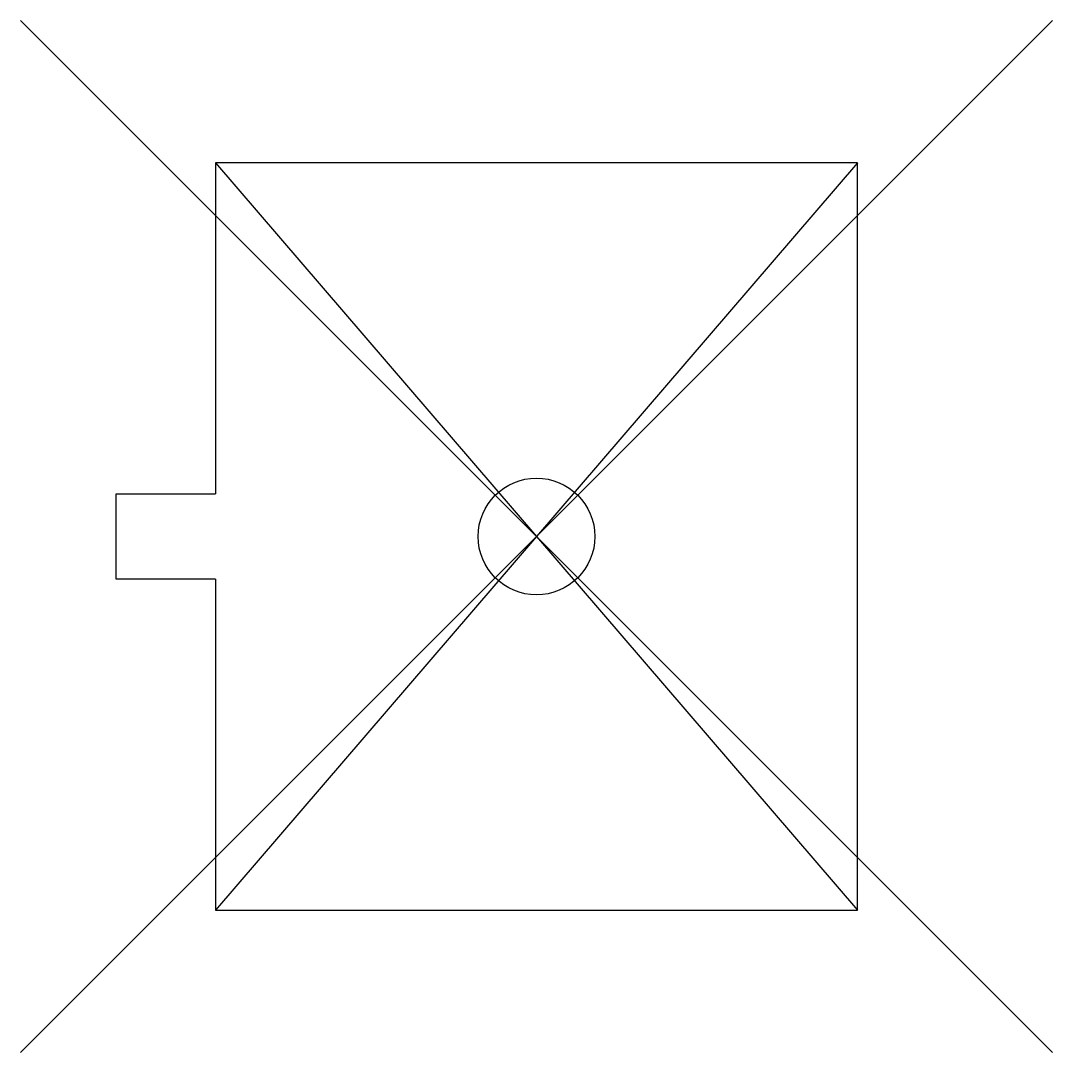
# Model space of a CAD drawing. Header units: metres. Extents: x 0.39 to 2.16, y -0.88 to 0.88.
import ezdxf

# ---------------------------------------------------------------- set-up
doc = ezdxf.new("R2010")
doc.units = ezdxf.units.M
doc.header["$MEASUREMENT"] = 0

msp = doc.modelspace()

# ---------------------------------------------------------------- linework, layer by layer
for p, q in [((0.3936, -0.8839), (2.1614, 0.8839)), ((2.1614, -0.8839), (0.3936, 0.8839)), ((1.8275, 0.64), (0.7275, 0.64)), ((0.7275, 0.64), (0.7275, 0.073)), ((0.7275, 0.64), (1.8275, -0.64)), ((1.8275, 0.64), (0.7275, -0.64)), ((1.8275, -0.64), (1.8275, 0.64)), ((0.5575, -0.073), (0.5575, 0.073)), ((0.5575, 0.073), (0.7275, 0.073)), ((0.7275, -0.073), (0.5575, -0.073)), ((0.7275, -0.073), (0.7275, -0.64)), ((0.7275, -0.64), (1.8275, -0.64))]:
    msp.add_line(p, q)
msp.add_circle((1.2775, 0), 0.1)

doc.saveas('drawing.dxf')
